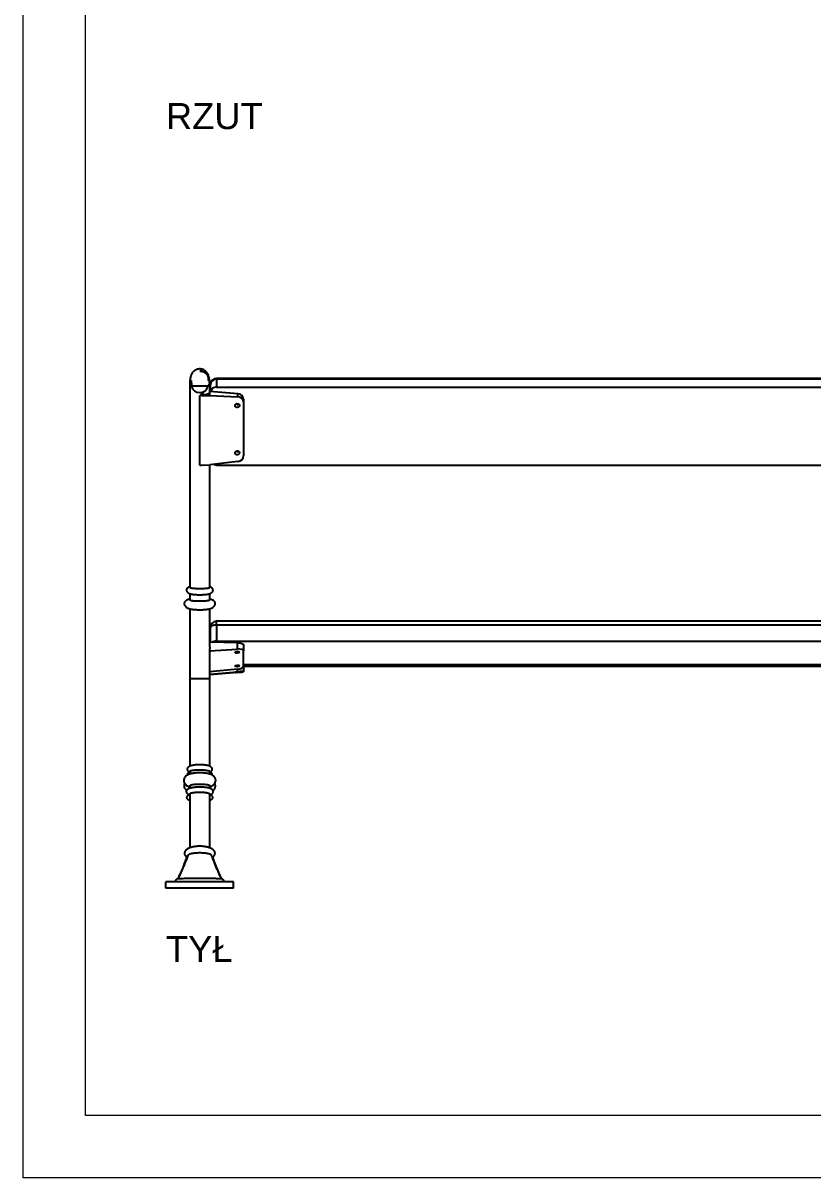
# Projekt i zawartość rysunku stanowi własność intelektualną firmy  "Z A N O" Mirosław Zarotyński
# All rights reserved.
# Model space of a CAD drawing. Header units: millimetres. Extents: x 2710 to 8650, y -4054 to 146.
# Drawn here: x 2710 to 3974, y -4054 to -2207 of the extents above; entities that cross this region are included whole.
import ezdxf

# ---------------------------------------------------------------- set-up
doc = ezdxf.new("R2010")
doc.units = ezdxf.units.MM
doc.layers.add('tabelka', color=155, linetype='Continuous')
doc.layers.add('WYMIAR', color=96, linetype='Continuous')

# ---------------------------------------------------------------- blocks, each defined once
blk = doc.blocks.new('tyl')
at = {"linetype": 'Continuous'}
for p, q in [((-3572, 667.7), (-5352, 667.7)), ((-5352, 666.6), (-5352, 667.7)), ((-5352, 666.6), (-5352, 653.7)), ((-3572, 666.6), (-5352, 666.6)), ((-5395, 660.4), (-5395, 526.1)), ((-5363, 646.6), (-5363, 660.4)), ((-5318.1, 643.4), (-5363, 647.1)), ((-5363, 646.6), (-5363, 646.2)), ((-5362, 647), (-5362, 657.7)), ((-5352, 653.7), (-3572, 653.7)), ((-5379, 529.1), (-5379, 640.2)), ((-5376.4, 640.3), (-5363, 640.7)), ((-5363, 640.7), (-5363, 646.2)), ((-5363, 640.7), (-5318.1, 638.5)), ((-5318.1, 638.5), (-5318.1, 643.4)), ((-5309, 634.5), (-5309, 629.9)), ((-5309, 629.9), (-5309, 543.9)), ((-5395, 526.1), (-5395, 525.5)), ((-5395, 525.5), (-5395, 333.7)), ((-5379, 529.1), (-5376.4, 529.2)), ((-5379, 529.1), (-5376.4, 529.2)), ((-5376.4, 529.2), (-5363, 529.6)), ((-5318.1, 534.8), (-5363, 529.6)), ((-5363, 526.1), (-5363, 529.6)), ((-5363, 525.5), (-5363, 526.1)), ((-5363, 333.7), (-5363, 525.5)), ((-5352, 529.3), (-3572, 529.3)), ((-5395, 323.6), (-5395, 313.8)), ((-5363, 313.8), (-5363, 323.6)), ((-5395, 299.6), (-5395, 187.9)), ((-5363, 237.9), (-5363, 299.6)), ((-3572, 279.4), (-5352, 279.4)), ((-5352, 273.3), (-5352, 279.4)), ((-5362, 245.8), (-5362, 269.4)), ((-5352, 273.3), (-5352, 247.6)), ((-3572, 273.3), (-5352, 273.3)), ((-5318.6, 245.2), (-5363, 245.8)), ((-5352, 247.6), (-3572, 247.6)), ((-5318.6, 235.1), (-5318.6, 245.2)), ((-5309, 241.3), (-5309, 232.1)), ((-5363.3, 232), (-5363.6, 230.2)), ((-5363.3, 232), (-5318.6, 235.1)), ((-5363.3, 232), (-5363.3, 232)), ((-5363, 187.9), (-5363, 230.8)), ((-5309, 207.5), (-5309, 232.1)), ((-5309, 210.4), (-3614, 210.4)), ((-5309, 208.6), (-3614, 208.6)), ((-5309, 207.5), (-3614, 207.5)), ((-5309, 207.5), (-5309, 199.4)), ((-5395, 187.9), (-5395, 47.6)), ((-5395, 187.9), (-5363, 187.9)), ((-5318.6, 202.8), (-5363, 198.4)), ((-5363, 194.9), (-5318.6, 198.7)), ((-5318.6, 197.7), (-5363, 193.9)), ((-5363, 47.6), (-5363, 187.9)), ((-5318.6, 198.7), (-5318.6, 202.8)), ((-5309, 199.4), (-5309, 198.6)), ((-5395, 39.3), (-5395, 35.1)), ((-5363, 35.1), (-5363, 39.3)), ((-5395, 16.4), (-5395, 12.3)), ((-5395, 3.3), (-5395, -83)), ((-5363, 12.3), (-5363, 16.4)), ((-5363, -83), (-5363, 3.3)), ((-5433.1, -147.1), (-5433.1, -137.1)), ((-5324.9, -137.1), (-5433.1, -137.1)), ((-5324.9, -147.1), (-5433.1, -147.1)), ((-5324.9, -147.1), (-5324.9, -137.1))]:
    blk.add_line(p, q, dxfattribs=at)
at = {"linetype": 'Continuous', "flags": 128}
for points in [[(-5319, 626.2), (-5320.1, 626.4), (-5321.1, 626.8)], [(-5319, 550.6), (-5320.1, 550.8), (-5321.1, 551.2)], [(-5352, 273.3), (-5353.9, 273.3), (-5355.8, 273), (-5357.5, 272.7), (-5359.1, 272.2), (-5360.3, 271.6), (-5361.2, 270.9), (-5361.8, 270.2), (-5362, 269.4)], [(-5318.6, 245.2), (-5316.7, 245.1), (-5314.9, 244.8), (-5313.2, 244.5), (-5311.8, 244), (-5310.6, 243.4), (-5309.7, 242.7), (-5309.2, 242), (-5309, 241.3)], [(-5394.9, 16.4), (-5394.9, 16.7), (-5394.5, 17.1), (-5393.7, 17.5), (-5392.6, 17.9), (-5391.3, 18.2), (-5389.6, 18.5), (-5387.6, 18.8), (-5385.3, 19), (-5382.7, 19.2), (-5379.9, 19.2), (-5377, 19.2), (-5374, 19.1), (-5371.2, 18.9), (-5368.5, 18.6), (-5366.5, 18.2), (-5364.8, 17.7), (-5363.7, 17.3), (-5363.1, 16.8), (-5363, 16.4), (-5363, 16.4)]]:
    blk.add_lwpolyline(points, dxfattribs=at)
at = {"linetype": 'Continuous'}
for centre, radius, start, end in [((-5352, 657.7), 10, 90, 180), ((-5352.5, 657.1), 9.49, 86.8324, 176.4373), ((-5352.4, 644), 9.73, 87.4334, 162.3653), ((-5318.3, 634), 9.37, 3.1655, 88.2865), ((-5318.9, 629.9), 3.73, 269.4601, 305.4901), ((-5318.9, 554.4), 3.73, 269.4586, 305.4915), ((-5352, 540.3), 11, 244.779, 270.1552), ((-5392.6, 327.9), 5, 237.0816, 241.3645), ((-5352, 269.4), 10, 90, 180), ((-5352.9, 231.2), 16.4, 86.8875, 117.3323)]:
    blk.add_arc(centre, radius, start, end, dxfattribs=at)
for centre, major_axis, ratio, start_param, end_param in [((-5379, 656.9), (13.1, 0), 0.884615, 3.280224, 6.143934), ((-5319, 629.6), (9.91, 1.52), 0.884499, 6.148614, 7.627145), ((-5319, 543.6), (9.91, 1.52), 0.884499, 4.670083, 6.148614), ((-5392.8, 308.9), (-11, 0), 0.545455, 4.912707, 4.975445), ((-5365.2, 308.9), (11, 0), 0.545455, 1.314967, 1.366777), ((-5319, 231.2), (9.99, 1), 0.388426, 6.244423, 7.7786), ((-5319, 206.6), (9.99, 1), 0.388426, 4.710638, 6.244423), ((-5319, 198.5), (10, 0.86), 0.011623, 6.28219, 7.815967), ((-5319, 197.8), (10, 0.86), 0.011623, 4.748413, 6.28219), ((-5412, -137.1), (6, 0), 0.833333, 1.889967, 3.141593), ((-5412, -137.1), (-6, 0), 0.833333, 5.064374, 6.283185), ((-5346, -137.1), (-6, 0), 0.833333, 3.141593, 4.374742), ((-5346, -137.1), (6, 0), 0.833333, 0, 1.227288)]:
    blk.add_ellipse(centre, major_axis=major_axis, ratio=ratio, start_param=start_param, end_param=end_param, dxfattribs=at)
for centre, major_axis, ratio in [((-5319, 624.4), (3.47, 0.53), 0.884499), ((-5319, 548.8), (3.47, 0.53), 0.884499), ((-5319, 229.7), (3.5, 0.35), 0.388426), ((-5319, 208.1), (3.5, 0.35), 0.388426), ((-5319, 198.5), (3.5, 0.3), 0.011623), ((-5319, 197.8), (3.5, 0.3), 0.011623)]:
    blk.add_ellipse(centre, major_axis=major_axis, ratio=ratio, dxfattribs=at)
for points, knots in [([(-5363, 660.7), (-5363.1, 661.5), (-5363.2, 663), (-5363.4, 665.2), (-5363.6, 667.1), (-5363.9, 668.7), (-5364.1, 670), (-5364.4, 671.1), (-5364.7, 672.1), (-5365, 673.1), (-5365.5, 674.1), (-5366.1, 675.3), (-5367.1, 676.7), (-5368.4, 678.2), (-5369.9, 679.5), (-5371.6, 680.8), (-5373.6, 681.8), (-5375.9, 682.6), (-5378.1, 683), (-5380.4, 682.9), (-5382.7, 682.4), (-5384.9, 681.6), (-5387, 680.4), (-5388.8, 678.9), (-5390.3, 677.4), (-5391.6, 675.7), (-5392.5, 674), (-5393.2, 672.4), (-5393.7, 670.8), (-5394, 669.2), (-5394.3, 667.1), (-5394.7, 664.3), (-5394.9, 662), (-5395, 660.7)], [0, 0, 0, 0, 0.037127, 0.069726, 0.110805, 0.142863, 0.166987, 0.188192, 0.212926, 0.23353, 0.250251, 0.26507, 0.296026, 0.329023, 0.353417, 0.38429, 0.421705, 0.453765, 0.487819, 0.52165, 0.55573, 0.590384, 0.62566, 0.660204, 0.692981, 0.723895, 0.75298, 0.781692, 0.812189, 0.846937, 0.889432, 0.940152, 1, 1, 1, 1]), ([(-5379, 679.5), (-5378.2, 679.5), (-5376.5, 679.5), (-5373.6, 678.7), (-5370.8, 677.4), (-5368.4, 675.6), (-5366.9, 673.9), (-5365.7, 672.1), (-5364.9, 670.2), (-5364.6, 668.3), (-5364.6, 666.3), (-5365.1, 665), (-5365.3, 664.4)], [0, 0, 0, 0, 0.0945765, 0.1928388, 0.3614915, 0.4629333, 0.5671284, 0.6525485, 0.7402679, 0.8257933, 0.9144075, 1, 1, 1, 1]), ([(-5365.2, 664.4), (-5365.1, 664.7), (-5364.8, 665.6), (-5364.7, 667.2), (-5364.9, 669.6), (-5366.1, 672.5), (-5368.3, 675.1), (-5370.6, 676.9), (-5372.7, 678.1), (-5374.9, 678.9), (-5377, 679.4), (-5378.4, 679.5), (-5379, 679.5)], [0, 0, 0, 0, 0.04095, 0.126287, 0.21469, 0.370626, 0.539489, 0.639775, 0.742555, 0.833593, 0.927059, 1, 1, 1, 1]), ([(-5394.9, 660.7), (-5394.9, 660.6), (-5395.1, 660), (-5394.7, 659), (-5393.8, 657.6), (-5392.9, 656.6), (-5392.1, 656.2), (-5392.1, 656.1)], [0, 0, 0, 0, 0.059031, 0.356166, 0.656676, 0.963302, 1, 1, 1, 1]), ([(-5392.9, 664.7), (-5392.9, 664.7), (-5392.9, 664.7), (-5392.9, 664.4), (-5392.8, 663.6), (-5392.6, 662.2), (-5392.5, 660.7), (-5392.3, 659.2), (-5392.2, 657.4), (-5392, 656), (-5392, 655.3)], [0, 0, 0, 0, 0.005378, 0.100879, 0.242838, 0.434623, 0.551299, 0.683209, 0.831889, 1, 1, 1, 1]), ([(-5366, 655.3), (-5366, 655.3), (-5366, 655.3), (-5366.2, 655.3), (-5366.5, 655.3), (-5366.9, 655.3), (-5367.3, 655.3), (-5367.7, 655.3), (-5368.1, 655.3), (-5368.6, 655.3), (-5369.2, 655.3), (-5369.9, 655.3), (-5371, 655.3), (-5372.4, 655.3), (-5374.2, 655.3), (-5376.4, 655.3), (-5378.7, 655.3), (-5380.7, 655.3), (-5382.4, 655.3), (-5384, 655.3), (-5385.6, 655.3), (-5387, 655.3), (-5388, 655.3), (-5388.8, 655.3), (-5389.3, 655.3), (-5389.9, 655.3), (-5390.5, 655.3), (-5391, 655.3), (-5391.4, 655.3), (-5391.8, 655.3), (-5391.9, 655.3), (-5392, 655.3), (-5392, 655.3)], [0, 0, 0, 0, 0.029326, 0.058727, 0.088283, 0.118055, 0.135671, 0.155795, 0.178491, 0.197133, 0.21773, 0.24033, 0.277482, 0.32007, 0.368244, 0.431769, 0.49996, 0.545954, 0.589927, 0.631771, 0.679944, 0.722534, 0.759685, 0.782286, 0.802883, 0.821524, 0.854589, 0.881945, 0.911717, 0.941273, 0.970674, 1, 1, 1, 1]), ([(-5373.3, 646.6), (-5373.5, 645.7), (-5374.1, 644), (-5375.1, 641.8), (-5376.1, 640.6), (-5376.4, 640.3)], [0, 0, 0, 0, 0.374105, 0.815529, 1, 1, 1, 1]), ([(-5365.9, 656.1), (-5365.8, 656.2), (-5365.1, 656.6), (-5364.1, 657.6), (-5363.2, 659), (-5362.9, 660), (-5363, 660.6), (-5363, 660.7)], [0, 0, 0, 0, 0.0367488, 0.3433552, 0.6438442, 0.9409602, 1, 1, 1, 1]), ([(-5379, 640.2), (-5378.8, 640.2), (-5378.4, 640.3), (-5377.7, 640.7), (-5376.7, 641.8), (-5375.8, 643.5), (-5375.1, 645), (-5374.8, 645.9), (-5374.8, 646)], [0, 0, 0, 0, 0.067118, 0.152301, 0.316861, 0.632007, 0.94871, 1, 1, 1, 1]), ([(-5363, 646.2), (-5363.1, 645.8), (-5363.3, 645.2), (-5364.1, 644.2), (-5365.1, 643.4), (-5366.5, 642.6), (-5368.1, 641.9), (-5370.1, 641.3), (-5372.8, 640.6), (-5375, 640.4), (-5376.4, 640.3)], [0, 0, 0, 0, 0.114631, 0.218517, 0.325189, 0.433774, 0.544936, 0.665368, 0.788592, 1, 1, 1, 1]), ([(-5395, 334.4), (-5395.2, 334.4), (-5395.8, 334.2), (-5396.9, 333.8), (-5398, 333.1), (-5399, 332.3), (-5399.7, 331.4), (-5400.1, 330.4), (-5400.3, 329.3), (-5400.1, 328.1), (-5399.6, 327), (-5398.8, 325.9), (-5397.6, 325), (-5396.3, 324.2), (-5394.8, 323.6), (-5393.2, 323.1), (-5391.5, 322.8), (-5389.8, 322.5), (-5388.1, 322.3), (-5386.4, 322.2), (-5384.7, 322.1), (-5383.1, 322), (-5381.7, 322), (-5380.3, 321.9), (-5379.4, 321.9), (-5379, 321.9)], [0, 0, 0, 0, 0.023201, 0.080761, 0.12524, 0.164552, 0.200934, 0.234923, 0.267614, 0.300741, 0.335746, 0.374469, 0.419378, 0.464927, 0.515461, 0.584071, 0.644845, 0.704661, 0.756083, 0.801789, 0.856209, 0.896951, 0.929294, 0.966634, 1, 1, 1, 1]), ([(-5394.9, 333.7), (-5394.9, 333.7), (-5395, 333.6), (-5394.7, 333.3), (-5394, 333.1), (-5393, 332.8), (-5391.7, 332.6), (-5390.1, 332.4), (-5388.2, 332.3), (-5385.9, 332.1), (-5383.4, 332), (-5380.7, 331.9), (-5377.8, 331.9), (-5374.8, 332), (-5371.9, 332.1), (-5369.2, 332.3), (-5366.9, 332.5), (-5365.2, 332.8), (-5363.9, 333.1), (-5363.1, 333.4), (-5363, 333.6), (-5363, 333.7)], [0, 0, 0, 0, 0.015578, 0.061763, 0.105301, 0.149983, 0.195902, 0.242915, 0.293773, 0.345806, 0.402928, 0.461429, 0.524056, 0.588399, 0.65263, 0.71897, 0.778973, 0.841252, 0.893533, 0.947784, 1, 1, 1, 1]), ([(-5379, 321.9), (-5378.2, 321.9), (-5377.1, 322), (-5375.5, 322), (-5374.2, 322), (-5372.7, 322.1), (-5371.2, 322.2), (-5369.7, 322.4), (-5368.3, 322.5), (-5366.9, 322.7), (-5365.5, 323), (-5364, 323.3), (-5362.6, 323.8), (-5361.2, 324.4), (-5360, 325.2), (-5359, 326.1), (-5358.2, 327.2), (-5357.8, 328.4), (-5357.7, 329.5), (-5357.9, 330.7), (-5358.5, 331.7), (-5359.3, 332.6), (-5360.4, 333.4), (-5361.6, 334), (-5362.5, 334.3), (-5363, 334.4)], [0, 0, 0, 0, 0.059594, 0.083398, 0.122667, 0.162827, 0.205451, 0.249512, 0.294843, 0.341601, 0.39061, 0.444108, 0.504229, 0.549664, 0.591349, 0.631991, 0.670554, 0.706194, 0.739874, 0.773542, 0.809204, 0.849409, 0.891976, 0.94219, 1, 1, 1, 1]), ([(-5394.9, 314.8), (-5395.3, 314.7), (-5396.2, 314.5), (-5397.7, 314.1), (-5399.4, 313.5), (-5400.8, 312.7), (-5402, 311.8), (-5403, 310.7), (-5403.6, 309.5), (-5403.9, 308.3), (-5403.9, 307), (-5403.6, 305.8), (-5403, 304.5), (-5402, 303.3), (-5400.6, 302.1), (-5399, 301.1), (-5397.2, 300.2), (-5395.1, 299.5), (-5393.1, 299.1), (-5391, 298.7), (-5388.8, 298.4), (-5386.6, 298.2), (-5384.6, 298.1), (-5383, 298), (-5381.5, 298), (-5380.2, 297.9), (-5379.3, 297.9), (-5379, 297.9)], [0, 0, 0, 0, 0.02859, 0.082652, 0.133456, 0.175625, 0.213832, 0.248668, 0.280457, 0.310229, 0.339415, 0.369428, 0.401292, 0.436403, 0.476166, 0.522236, 0.568626, 0.617971, 0.679886, 0.730312, 0.785407, 0.841923, 0.885682, 0.918207, 0.946041, 0.979919, 1, 1, 1, 1]), ([(-5379, 297.9), (-5378.2, 297.9), (-5377.1, 298), (-5375.4, 298), (-5374.1, 298), (-5372.5, 298.1), (-5370.9, 298.3), (-5369.2, 298.4), (-5367.6, 298.6), (-5365.8, 298.9), (-5363.9, 299.3), (-5362, 299.8), (-5360.2, 300.5), (-5358.5, 301.4), (-5357, 302.4), (-5355.7, 303.6), (-5354.8, 304.9), (-5354.2, 306.2), (-5354, 307.5), (-5354.1, 308.8), (-5354.6, 310), (-5355.3, 311.2), (-5356.5, 312.2), (-5357.9, 313.1), (-5359.6, 313.9), (-5361.3, 314.4), (-5362.5, 314.7), (-5363, 314.8)], [0, 0, 0, 0, 0.05, 0.070113, 0.103376, 0.137554, 0.174168, 0.212595, 0.253164, 0.296964, 0.346867, 0.402944, 0.447774, 0.490779, 0.533247, 0.57329, 0.609464, 0.642128, 0.672543, 0.702283, 0.732951, 0.765913, 0.803269, 0.847905, 0.895353, 0.954806, 1, 1, 1, 1]), ([(-5394.9, 313.8), (-5395, 313.8), (-5395, 313.7), (-5394.7, 313.5), (-5394.1, 313.2), (-5393.1, 313), (-5391.9, 312.7), (-5390.3, 312.5), (-5388.4, 312.3), (-5386.2, 312.1), (-5383.7, 312), (-5381, 311.9), (-5378.1, 311.9), (-5375.1, 312), (-5372.2, 312.1), (-5369.5, 312.3), (-5367.2, 312.6), (-5365.3, 312.8), (-5364, 313.2), (-5363.2, 313.5), (-5363, 313.7), (-5363, 313.8)], [0, 0, 0, 0, 0.0111895, 0.0575532, 0.1010074, 0.1456127, 0.1912403, 0.2379569, 0.2884197, 0.3400476, 0.396797, 0.4549091, 0.5172835, 0.5813503, 0.6456134, 0.7119609, 0.7723454, 0.8350099, 0.8876939, 0.942375, 1, 1, 1, 1]), ([(-5363, 237.9), (-5363.1, 235.9), (-5363.1, 233.3), (-5363.5, 230.8), (-5363.6, 230.2)], [0, 0, 0, 0, 0.760723, 1, 1, 1, 1]), ([(-5363.3, 232), (-5363.2, 231.7), (-5363, 231.3), (-5363, 230.9), (-5363, 230.8)], [0, 0, 0, 0, 0.822235, 1, 1, 1, 1]), ([(-5363, 14.7), (-5362.4, 14.9), (-5361.1, 15.4), (-5359.4, 16.2), (-5357.8, 17.2), (-5356.4, 18.3), (-5355.3, 19.7), (-5354.4, 21.1), (-5353.7, 22.7), (-5353.4, 24.3), (-5353.4, 25.9), (-5353.8, 27.5), (-5354.5, 29.1), (-5355.4, 30.5), (-5356.7, 31.8), (-5358.2, 33), (-5359.9, 34), (-5361.9, 34.8), (-5363.9, 35.4), (-5366, 35.9), (-5367.9, 36.3), (-5369.8, 36.5), (-5371.7, 36.7), (-5373.5, 36.9), (-5375.2, 37), (-5376.9, 37.1), (-5379.1, 37.1), (-5381.1, 37.1), (-5382.8, 37), (-5384.3, 36.9), (-5386, 36.8), (-5387.8, 36.6), (-5389.6, 36.3), (-5391.4, 36), (-5393.1, 35.7), (-5395, 35.2), (-5396.8, 34.5), (-5398.6, 33.7), (-5400.1, 32.7), (-5401.5, 31.6), (-5402.7, 30.3), (-5403.6, 28.9), (-5404.2, 27.4), (-5404.5, 25.8), (-5404.5, 24.2), (-5404.2, 22.6), (-5403.6, 21), (-5402.6, 19.5), (-5401.3, 18.1), (-5399.9, 17), (-5398.2, 16), (-5396.5, 15.2), (-5395.4, 14.9), (-5395, 14.7)], [0, 0, 0, 0, 0.023179, 0.04641, 0.067159, 0.086628, 0.105328, 0.123346, 0.140743, 0.157709, 0.174545, 0.191628, 0.209255, 0.227915, 0.248232, 0.268373, 0.290639, 0.316637, 0.344787, 0.368266, 0.389215, 0.40967, 0.429109, 0.449149, 0.46379, 0.478049, 0.500065, 0.524636, 0.534594, 0.551062, 0.568024, 0.586182, 0.605169, 0.624992, 0.645806, 0.667989, 0.691941, 0.715606, 0.736622, 0.756087, 0.774656, 0.792517, 0.809781, 0.826652, 0.843435, 0.860487, 0.878093, 0.89671, 0.916901, 0.936919, 0.958754, 0.983808, 1, 1, 1, 1]), ([(-5395, 38.3), (-5395.1, 38.3), (-5395.4, 38.2), (-5396, 38), (-5396.9, 37.6), (-5397.8, 37), (-5398.5, 36.2), (-5399, 35.2), (-5399.1, 34.3), (-5398.9, 33.7), (-5398.8, 33.5)], [0, 0, 0, 0, 0.0471916, 0.1746084, 0.3135915, 0.4700632, 0.6271335, 0.7668967, 0.8952056, 1, 1, 1, 1]), ([(-5363, 38.3), (-5362.6, 38.4), (-5361.8, 38.8), (-5360.8, 39.6), (-5359.8, 40.5), (-5359.2, 41.5), (-5358.9, 42.5), (-5358.9, 43.6), (-5359.3, 44.7), (-5360, 45.7), (-5361.1, 46.7), (-5362.5, 47.5), (-5364, 48.1), (-5365.6, 48.6), (-5367.2, 49), (-5368.9, 49.3), (-5370.6, 49.5), (-5372.3, 49.7), (-5374, 49.9), (-5375.5, 50), (-5377.1, 50), (-5379.1, 50), (-5380.9, 50), (-5382.6, 50), (-5383.9, 49.9), (-5385.5, 49.7), (-5387.1, 49.6), (-5388.7, 49.4), (-5390.3, 49.1), (-5391.8, 48.7), (-5393.3, 48.3), (-5394.7, 47.8), (-5396, 47.2), (-5397.2, 46.4), (-5398.1, 45.5), (-5398.7, 44.5), (-5399, 43.4), (-5399, 42.4), (-5398.7, 41.3), (-5398, 40.3), (-5396.9, 39.3), (-5395.9, 38.7), (-5395.2, 38.4), (-5395, 38.3)], [0, 0, 0, 0, 0.022278, 0.049463, 0.073814, 0.095863, 0.116378, 0.136476, 0.157508, 0.180701, 0.20832, 0.238455, 0.272656, 0.302152, 0.329684, 0.356936, 0.383536, 0.408868, 0.4346, 0.453416, 0.472152, 0.500064, 0.532314, 0.54533, 0.566821, 0.588888, 0.612396, 0.636793, 0.661977, 0.687964, 0.714942, 0.743185, 0.772435, 0.799727, 0.824153, 0.84623, 0.866738, 0.886781, 0.907709, 0.930691, 0.957917, 0.987697, 1, 1, 1, 1]), ([(-5394.9, 39.3), (-5395, 39.3), (-5395, 39.6), (-5394.7, 39.9), (-5394, 40.3), (-5393.1, 40.6), (-5391.8, 41), (-5390.2, 41.3), (-5388.3, 41.5), (-5386, 41.7), (-5383.5, 41.9), (-5380.8, 42), (-5377.9, 42), (-5374.9, 41.9), (-5372, 41.8), (-5369.3, 41.5), (-5367, 41.1), (-5365.2, 40.7), (-5363.9, 40.3), (-5363.1, 39.8), (-5363, 39.5), (-5363, 39.3)], [0, 0, 0, 0, 0.014797, 0.060959, 0.104375, 0.148933, 0.19471, 0.241581, 0.292276, 0.344144, 0.401074, 0.459373, 0.521844, 0.586018, 0.650206, 0.716494, 0.776577, 0.83893, 0.891341, 0.945731, 1, 1, 1, 1]), ([(-5359.1, 33.5), (-5359.1, 33.6), (-5358.9, 34), (-5358.9, 34.7), (-5359.1, 35.7), (-5359.7, 36.5), (-5360.6, 37.3), (-5361.6, 37.9), (-5362.5, 38.2), (-5362.9, 38.3), (-5363, 38.3)], [0, 0, 0, 0, 0.043581, 0.170717, 0.299964, 0.439385, 0.598309, 0.7868, 0.932493, 1, 1, 1, 1]), ([(-5402.9, 20.1), (-5403, 19.9), (-5403.5, 19.3), (-5403.9, 18), (-5404.2, 16.5), (-5404.1, 14.9), (-5403.7, 13.4), (-5403, 12), (-5402, 10.7), (-5400.9, 9.6), (-5400.2, 9.2), (-5399.9, 9)], [0, 0, 0, 0, 0.055361, 0.178708, 0.298783, 0.417969, 0.538531, 0.662232, 0.791127, 0.926822, 1, 1, 1, 1]), ([(-5358, 9), (-5357.6, 9.3), (-5356.6, 10), (-5355.5, 11.2), (-5354.6, 12.6), (-5354.1, 14.2), (-5353.8, 15.7), (-5353.9, 17.2), (-5354.3, 18.8), (-5354.8, 19.7), (-5355, 20.1)], [0, 0, 0, 0, 0.132714, 0.267203, 0.396138, 0.51977, 0.639886, 0.758848, 0.879011, 1, 1, 1, 1]), ([(-5363, 1.6), (-5362.9, 1.6), (-5362.2, 1.8), (-5361.2, 2.3), (-5359.8, 3.1), (-5358.8, 4), (-5358, 5), (-5357.5, 6.1), (-5357.4, 7.2), (-5357.6, 8.2), (-5358.1, 9.3), (-5359, 10.3), (-5360.2, 11.1), (-5361.7, 11.8), (-5363.3, 12.4), (-5364.9, 12.9), (-5366.6, 13.2), (-5368.4, 13.6), (-5370.2, 13.8), (-5372.1, 14), (-5373.8, 14.1), (-5375.4, 14.2), (-5377.1, 14.3), (-5379.1, 14.3), (-5381, 14.3), (-5382.7, 14.2), (-5384.2, 14.1), (-5385.8, 14), (-5387.5, 13.8), (-5389.2, 13.6), (-5390.8, 13.3), (-5392.4, 13), (-5393.9, 12.6), (-5395.4, 12.2), (-5396.8, 11.6), (-5398, 10.9), (-5399.1, 10.1), (-5399.9, 9.2), (-5400.4, 8.2), (-5400.6, 7.1), (-5400.4, 6), (-5400, 5), (-5399.1, 3.9), (-5397.9, 2.9), (-5396.5, 2.1), (-5395.5, 1.8), (-5395, 1.6)], [0, 0, 0, 0, 0.005995, 0.032959, 0.058944, 0.08237, 0.103554, 0.12304, 0.141692, 0.160707, 0.181238, 0.205015, 0.230864, 0.260964, 0.290289, 0.316512, 0.342454, 0.367978, 0.392871, 0.416582, 0.440231, 0.457452, 0.474807, 0.5, 0.529803, 0.541825, 0.56168, 0.58208, 0.603796, 0.6263, 0.649447, 0.67318, 0.697555, 0.722732, 0.748848, 0.775126, 0.799282, 0.820866, 0.840467, 0.858936, 0.877345, 0.896816, 0.91858, 0.944765, 0.973174, 1, 1, 1, 1]), ([(-5395.1, 1.6), (-5395.2, 1.6), (-5395.5, 1.5), (-5396.1, 1.4), (-5396.9, 1.2), (-5397.7, 0.8), (-5398.6, 0.3), (-5399.3, -0.4), (-5399.8, -1.3), (-5400, -2.3), (-5399.8, -3.3), (-5399.3, -4.2), (-5398.4, -5), (-5397.4, -5.6), (-5396.4, -6.1), (-5395.6, -6.3), (-5395, -6.4), (-5394.7, -6.5), (-5394.7, -6.5)], [0, 0, 0, 0, 0.042429, 0.116405, 0.175122, 0.235556, 0.301506, 0.370817, 0.434308, 0.492958, 0.551853, 0.614979, 0.68633, 0.770066, 0.840959, 0.90645, 0.977913, 1, 1, 1, 1]), ([(-5394.9, 3.3), (-5395, 3.4), (-5395, 3.6), (-5394.7, 4), (-5394, 4.4), (-5393.1, 4.8), (-5391.8, 5.1), (-5390.2, 5.5), (-5388.3, 5.8), (-5386, 6), (-5383.5, 6.2), (-5380.8, 6.3), (-5377.9, 6.3), (-5374.9, 6.2), (-5372, 6), (-5369.4, 5.7), (-5367, 5.3), (-5365.3, 4.9), (-5364, 4.4), (-5363.1, 3.9), (-5363, 3.5), (-5363, 3.3)], [0, 0, 0, 0, 0.01477, 0.06112, 0.104675, 0.149379, 0.195222, 0.242161, 0.292878, 0.344771, 0.401625, 0.459858, 0.522067, 0.585977, 0.649842, 0.715783, 0.775722, 0.837909, 0.890391, 0.944852, 1, 1, 1, 1]), ([(-5363.3, -6.5), (-5363.2, -6.5), (-5362.9, -6.4), (-5362.3, -6.3), (-5361.5, -6), (-5360.6, -5.7), (-5359.7, -5.1), (-5358.8, -4.3), (-5358.2, -3.4), (-5358, -2.4), (-5358.1, -1.4), (-5358.6, -0.5), (-5359.3, 0.3), (-5360.3, 0.8), (-5361.2, 1.2), (-5362.1, 1.5), (-5362.6, 1.6), (-5362.8, 1.6), (-5362.9, 1.6)], [0, 0, 0, 0, 0.041105, 0.106946, 0.165565, 0.228338, 0.298855, 0.374519, 0.442895, 0.503874, 0.562338, 0.623587, 0.691417, 0.77131, 0.840134, 0.906049, 0.98649, 1, 1, 1, 1]), ([(-5358.9, -98), (-5358.5, -97.8), (-5357.7, -97.2), (-5356.6, -96.2), (-5355.7, -95), (-5355, -93.7), (-5354.6, -92.4), (-5354.5, -91), (-5354.8, -89.7), (-5355.4, -88.3), (-5356.3, -87.1), (-5357.5, -85.9), (-5359, -84.8), (-5360.7, -83.9), (-5362.6, -83), (-5364.7, -82.3), (-5366.9, -81.7), (-5369.2, -81.2), (-5371.4, -80.8), (-5373.4, -80.6), (-5375.2, -80.4), (-5377, -80.3), (-5379.2, -80.3), (-5381.2, -80.3), (-5383.2, -80.5), (-5384.9, -80.6), (-5386.8, -80.8), (-5388.8, -81.2), (-5390.8, -81.6), (-5392.8, -82.1), (-5394.7, -82.8), (-5396.5, -83.5), (-5398.2, -84.4), (-5399.7, -85.3), (-5401, -86.4), (-5402, -87.5), (-5402.8, -88.7), (-5403.3, -90), (-5403.5, -91.3), (-5403.3, -92.6), (-5402.9, -93.9), (-5402.1, -95.3), (-5401, -96.5), (-5400, -97.5), (-5399.2, -97.9), (-5399.1, -98)], [0, 0, 0, 0, 0.015678, 0.040256, 0.064215, 0.087665, 0.110882, 0.134257, 0.158234, 0.183219, 0.209774, 0.234912, 0.261089, 0.288042, 0.315373, 0.342675, 0.369549, 0.395682, 0.420486, 0.443479, 0.459919, 0.477731, 0.499955, 0.529324, 0.541397, 0.56138, 0.582087, 0.604282, 0.627428, 0.65133, 0.675818, 0.700736, 0.725861, 0.750958, 0.775775, 0.800103, 0.823847, 0.847064, 0.869966, 0.892886, 0.916257, 0.940434, 0.965951, 0.993405, 1, 1, 1, 1]), ([(-5379, -91), (-5380.4, -91), (-5383.2, -91.1), (-5387, -91.4), (-5390.2, -91.8), (-5392.6, -92.3), (-5394.6, -92.8), (-5396.1, -93.4), (-5397.2, -94.1), (-5397.8, -94.7), (-5397.9, -95.1), (-5397.9, -95.1)], [0, 0, 0, 0, 0.168292, 0.341579, 0.462375, 0.586167, 0.683618, 0.78365, 0.881241, 0.98264, 1, 1, 1, 1]), ([(-5360.1, -95.1), (-5360.1, -95), (-5360.3, -94.4), (-5361.7, -93.4), (-5364.1, -92.5), (-5366.9, -91.9), (-5369.9, -91.5), (-5373.4, -91.2), (-5376.5, -91), (-5378.4, -91), (-5379, -91)], [0, 0, 0, 0, 0.0469352, 0.2068044, 0.3768925, 0.4959725, 0.6184903, 0.7726892, 0.9313097, 1, 1, 1, 1]), ([(-5399.7, -97.6), (-5400.5, -99.8), (-5402.6, -105.5), (-5406.1, -114.4), (-5410, -123.8), (-5412.8, -129.7), (-5414.1, -132.4)], [0, 0, 0, 0, 0.1903315, 0.4847218, 0.7609605, 1, 1, 1, 1]), ([(-5397.8, -94.8), (-5398.5, -96.4), (-5399.8, -99.9), (-5402.1, -105.5), (-5404.6, -111.7), (-5407.5, -118.6), (-5410.6, -125.5), (-5412.9, -130.1), (-5414, -132.3)], [0, 0, 0, 0, 0.1300917, 0.2806812, 0.4493945, 0.632853, 0.8264042, 1, 1, 1, 1]), ([(-5344, -132.3), (-5344.5, -131.4), (-5345.8, -128.8), (-5347.9, -124.3), (-5350.2, -119.1), (-5352.6, -113.6), (-5354.9, -107.9), (-5357.5, -101.5), (-5359.2, -97.1), (-5360.1, -94.8)], [0, 0, 0, 0, 0.078478, 0.204352, 0.357526, 0.491679, 0.64319, 0.81256, 1, 1, 1, 1]), ([(-5343.9, -132.3), (-5345.2, -129.6), (-5347.9, -123.8), (-5351.8, -114.4), (-5355.3, -105.5), (-5357.4, -99.8), (-5358.2, -97.6)], [0, 0, 0, 0, 0.238144, 0.51468, 0.809387, 1, 1, 1, 1]), ([(-5379, -132.1), (-5380.7, -132.1), (-5384.2, -132.1), (-5389.4, -132.1), (-5394.3, -132.1), (-5399.2, -132.1), (-5403.8, -132.1), (-5407.8, -132.2), (-5410.9, -132.2), (-5412.9, -132.3), (-5413.9, -132.3), (-5413.9, -132.3), (-5413.8, -132.3)], [0, 0, 0, 0, 0.0978533, 0.197741, 0.2956015, 0.3955735, 0.5079967, 0.6239869, 0.7311199, 0.8418486, 0.941299, 1, 1, 1, 1]), ([(-5344, -132.3), (-5344.1, -132.3), (-5344.2, -132.3), (-5345.4, -132.3), (-5347.4, -132.2), (-5350.2, -132.2), (-5353.7, -132.1), (-5358, -132.1), (-5362.9, -132.1), (-5368.1, -132.1), (-5373.6, -132.1), (-5377.2, -132.1), (-5379, -132.1)], [0, 0, 0, 0, 0.089453, 0.184502, 0.27933, 0.376637, 0.476763, 0.57944, 0.686488, 0.796348, 0.897066, 1, 1, 1, 1])]:
    blk.add_open_spline(points, degree=3, knots=knots, dxfattribs=at)

msp = doc.modelspace()

# ---------------------------------------------------------------- linework, layer by layer
at = {"layer": 'tabelka', "lineweight": 5}
for points in [[(2710.44, 146.45), (8650.44, 146.45), (8650.44, -4053.55), (2710.44, -4053.55)], [(2810.44, 46.45), (8550.44, 46.45), (8550.44, -3953.55), (2810.44, -3953.55)]]:
    msp.add_lwpolyline(points, close=True, dxfattribs=at)

# ---------------------------------------------------------------- block references
msp.add_blockref('tyl', (8371.95, -3442.92))

# ---------------------------------------------------------------- texts
at = {"layer": 'WYMIAR', "char_height": 41.5951, "width": 196.5247, "attachment_point": 1}
for s, insert in [('{\\f@Arial Unicode MS|b0|i0|c238|p34;RZUT}', (2938.89, -2334.81)), ('{\\f@Arial Unicode MS|b0|i0|c238|p34;TYŁ}', (2938.89, -3666.71))]:
    msp.add_mtext(s, dxfattribs=dict(at, insert=insert))

doc.saveas('drawing.dxf')
